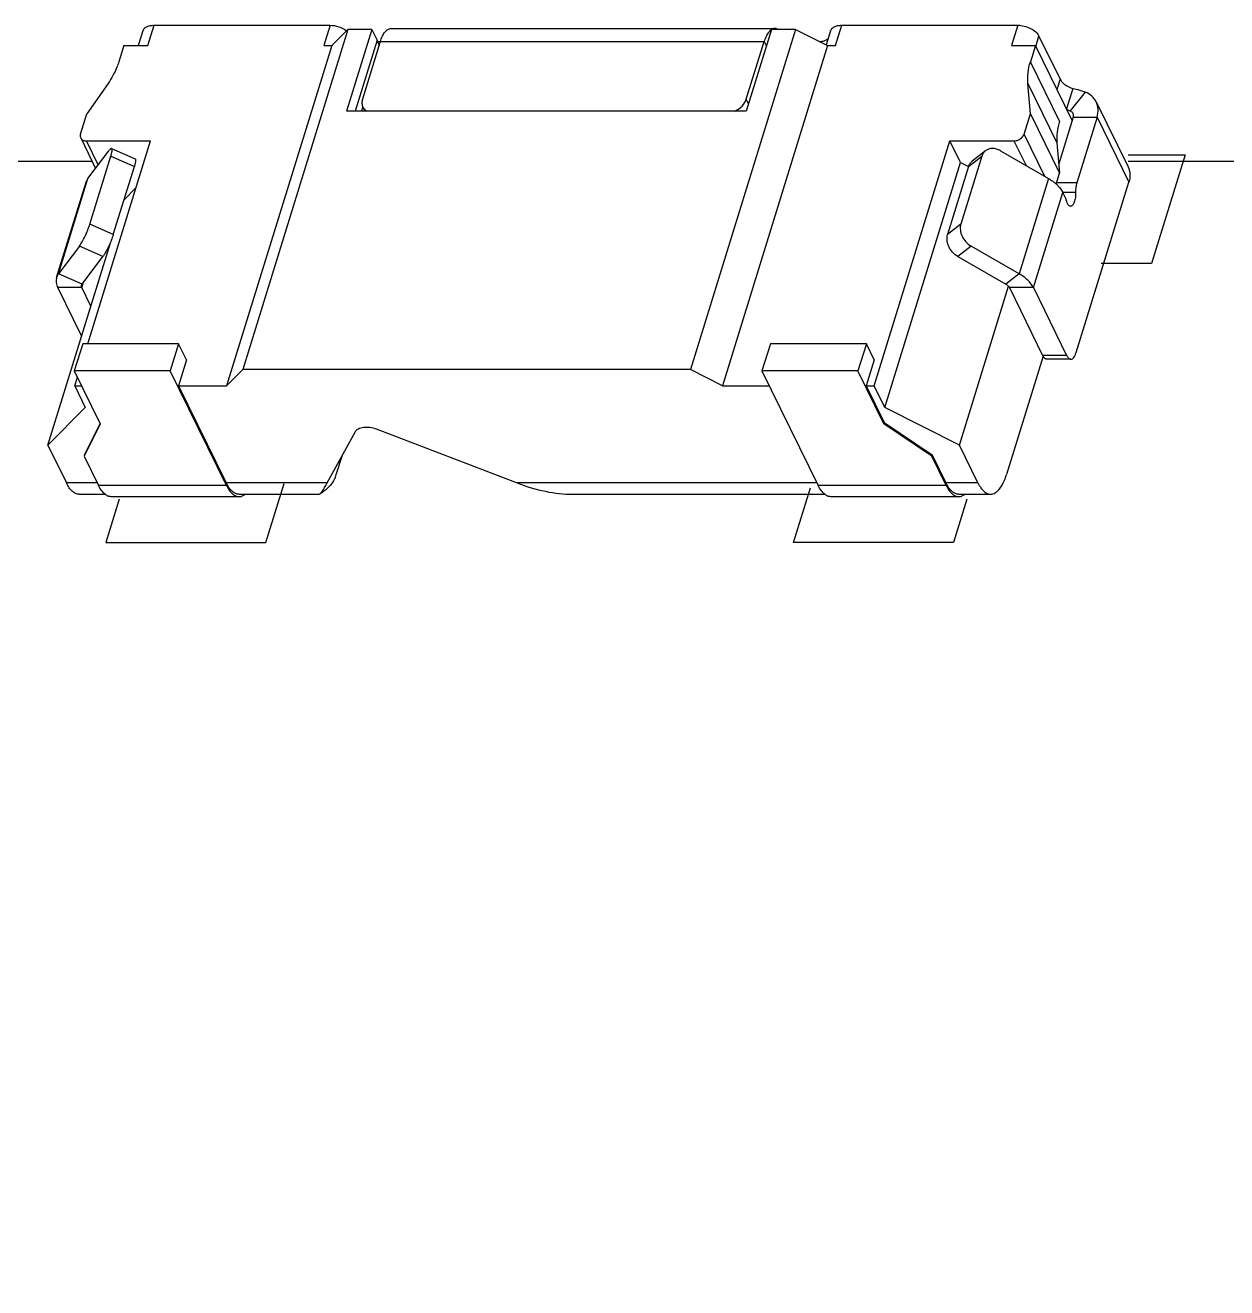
# Model space of a CAD drawing. Header units: millimetres. Extents: x 0 to 420, y 0 to 297.
# Drawn here: x 115.81 to 122.73, y 235.96 to 243.23 of the extents above; entities that cross this region are included whole.
import ezdxf

# ---------------------------------------------------------------- set-up
doc = ezdxf.new("R2010")
doc.units = ezdxf.units.MM
doc.header["$LTSCALE"] = 23.1
doc.layers.get('0').update_dxf_attribs({"linetype": 'CONTINUOUS'})

msp = doc.modelspace()

# ---------------------------------------------------------------- linework, layer by layer
at = {"color": 9, "linetype": 'CONTINUOUS'}
for p, q in [((116.5134, 243.1146), (116.5497, 243.2321)), ((117.5629, 243.2321), (117.5266, 243.1146)), ((120.474, 243.1146), (120.5103, 243.2321)), ((121.5235, 243.2321), (121.4872, 243.1146)), ((121.6276, 243.11), (121.6461, 243.1699)), ((117.8337, 243.1457), (117.7077, 242.7378)), ((117.8524, 243.1376), (120.063, 243.1376)), ((120.063, 243.1376), (120.076, 243.1111)), ((121.7643, 242.6796), (121.5965, 243.0215)), ((121.5819, 242.8976), (121.7497, 242.5557)), ((121.7681, 242.9213), (121.7496, 242.8614)), ((119.9734, 242.7792), (119.9604, 242.8057)), ((121.8423, 242.7025), (121.9804, 242.7025)), ((121.9804, 242.7025), (122.1635, 242.3295)), ((121.6796, 242.3618), (121.5601, 242.6054)), ((116.2278, 242.4277), (116.1598, 242.5663)), ((121.5019, 242.5663), (121.5717, 242.424)), ((116.3007, 242.4785), (116.436, 242.4185)), ((121.2408, 242.4185), (121.3173, 242.4785)), ((115.9994, 241.8011), (116.1688, 242.3494)), ((121.7011, 242.3494), (121.5317, 241.8011)), ((121.8636, 242.3244), (121.7467, 242.3244)), ((121.614, 241.7212), (121.7834, 242.2695)), ((121.7834, 242.2703), (121.8572, 242.2703)), ((116.3149, 242.0269), (116.1797, 242.0868)), ((121.1962, 242.0868), (121.1198, 242.0269)), ((116.2549, 241.9009), (116.1196, 241.9609)), ((121.2546, 241.9609), (121.1782, 241.9009)), ((116.1346, 241.7412), (115.9994, 241.8011)), ((121.5317, 241.8011), (121.4552, 241.7412)), ((116.1337, 241.7212), (115.9955, 241.7212)), ((116.1337, 241.7212), (116.1435, 241.7529)), ((121.614, 241.7212), (121.4758, 241.7212)), ((121.8053, 241.3313), (121.6671, 241.3313)), ((116.2226, 240.5968), (116.0446, 240.5968)), ((116.9663, 240.5828), (116.2295, 240.5828)), ((117.5473, 240.5968), (116.9657, 240.5968)), ((116.9688, 240.5907), (116.9663, 240.5828)), ((120.3674, 240.5968), (118.6399, 240.5968)), ((121.1111, 240.5828), (120.3743, 240.5828)), ((121.2947, 240.5968), (121.1105, 240.5968)), ((121.1136, 240.5907), (121.1111, 240.5828))]:
    msp.add_line(p, q, dxfattribs=at)
at = {"color": 7, "linetype": 'CONTINUOUS'}
for p, q in [((116.5497, 243.2321), (117.5629, 243.2321)), ((120.5103, 243.2321), (121.5235, 243.2321)), ((116.4847, 243.1995), (116.4585, 243.1146)), ((117.665, 243.2078), (117.0599, 241.2495)), ((117.5726, 243.1146), (117.665, 243.2078)), ((117.8032, 243.2078), (117.658, 242.7378)), ((117.8032, 243.2078), (117.665, 243.2078)), ((117.8032, 243.2078), (117.8337, 243.1457)), ((117.9134, 243.2133), (120.124, 243.2133)), ((120.244, 243.2078), (119.6389, 241.2495)), ((120.1059, 243.2078), (119.9606, 242.7378)), ((120.244, 243.2078), (120.1059, 243.2078)), ((120.244, 243.2078), (120.4279, 243.1146)), ((120.4453, 243.1995), (120.4202, 243.1185)), ((121.6461, 243.1699), (121.7681, 242.9213)), ((116.3753, 243.1146), (116.3465, 243.0215)), ((116.3753, 243.1146), (116.5134, 243.1146)), ((117.5726, 243.1146), (116.9675, 241.1563)), ((117.5266, 243.1146), (117.5726, 243.1146)), ((117.8524, 243.1376), (117.7499, 242.8057)), ((117.8366, 243.1388), (117.8524, 243.1388)), ((120.4279, 243.1146), (119.8228, 241.1563)), ((119.9604, 242.8057), (120.063, 243.1376)), ((120.4279, 243.1146), (120.474, 243.1146)), ((121.4872, 243.1146), (121.6253, 243.1146)), ((121.6253, 243.1146), (121.5965, 243.0215)), ((121.8366, 242.684), (121.6253, 243.1146)), ((116.2846, 242.8976), (116.1621, 242.7229)), ((121.5964, 242.7229), (121.5819, 242.8976)), ((121.8406, 242.8675), (121.8043, 242.75)), ((121.9126, 242.8468), (121.8253, 242.7385)), ((121.9758, 242.7906), (122.1588, 242.4176)), ((116.1258, 242.6054), (116.1621, 242.7229)), ((119.9606, 242.7378), (117.658, 242.7378)), ((117.7454, 242.7378), (117.7527, 242.7615)), ((117.7522, 242.7617), (117.7639, 242.7378)), ((121.5601, 242.6054), (121.5964, 242.7229)), ((121.5964, 242.7229), (121.7642, 242.381)), ((121.8423, 242.7025), (121.7597, 242.4351)), ((121.9804, 242.7025), (121.8636, 242.3244)), ((116.127, 242.5834), (116.213, 242.4081)), ((116.1598, 242.5663), (116.5282, 242.5663)), ((116.1673, 241.3985), (116.5282, 242.5663)), ((116.1688, 242.3494), (116.2891, 242.5092)), ((116.3054, 242.5223), (116.4406, 242.4624)), ((120.6978, 241.1563), (121.1335, 242.5663)), ((121.1335, 242.5663), (121.5019, 242.5663)), ((121.1945, 242.4419), (121.1335, 242.5663)), ((121.3381, 242.5095), (121.2617, 242.4496)), ((121.4241, 242.5092), (121.7011, 242.3494)), ((121.7497, 242.5557), (121.7642, 242.381)), ((116.1939, 242.447), (108.3429, 242.447)), ((116.1797, 242.0868), (116.3007, 242.4785)), ((120.7588, 241.032), (121.1945, 242.4419)), ((121.1945, 242.4419), (121.2408, 242.4185)), ((121.3173, 242.4785), (121.1962, 242.0868)), ((126.3747, 242.447), (122.1588, 242.447)), ((116.3149, 242.0269), (116.436, 242.4185)), ((121.2408, 242.4185), (121.1198, 242.0269)), ((121.7447, 242.318), (121.7642, 242.381)), ((115.9886, 241.7802), (116.1581, 242.3286)), ((116.377, 242.2278), (116.4447, 242.2961)), ((121.86, 241.3475), (122.1635, 242.3295)), ((121.7972, 242.2414), (121.7834, 242.2695)), ((115.9379, 240.8144), (116.2998, 241.9857)), ((116.1196, 241.9609), (115.9994, 241.8011)), ((121.5317, 241.8011), (121.2546, 241.9609)), ((116.1346, 241.7412), (116.2549, 241.9009)), ((121.1782, 241.9009), (121.4552, 241.7412)), ((116.1321, 241.4429), (115.9955, 241.7212)), ((116.1855, 241.6156), (116.1337, 241.7212)), ((121.1879, 240.8144), (121.4705, 241.7289)), ((121.4735, 241.7251), (121.4758, 241.7212)), ((121.4758, 241.7212), (121.6671, 241.3313)), ((121.614, 241.7212), (121.8053, 241.3313)), ((116.1387, 241.3985), (116.0903, 241.2418)), ((116.6913, 241.3985), (116.1387, 241.3985)), ((116.6913, 241.3985), (116.6429, 241.2418)), ((116.7372, 241.3051), (116.6913, 241.3985)), ((120.0993, 241.3985), (120.0508, 241.2418)), ((120.6519, 241.3985), (120.0993, 241.3985)), ((120.6519, 241.3985), (120.6035, 241.2418)), ((120.6977, 241.3051), (120.6519, 241.3985)), ((116.7372, 241.3051), (116.6912, 241.1563)), ((120.6977, 241.3051), (120.6517, 241.1563)), ((121.6695, 241.3272), (121.4588, 240.6453)), ((121.8295, 241.3096), (121.6913, 241.3096)), ((116.6429, 241.2418), (116.0903, 241.2418)), ((116.0903, 241.2418), (116.2398, 240.9372)), ((116.0925, 241.1563), (116.1078, 241.206)), ((116.9663, 240.5828), (116.6429, 241.2418)), ((117.0599, 241.2495), (116.9675, 241.1563)), ((119.6389, 241.2495), (117.0599, 241.2495)), ((119.8228, 241.1563), (119.6389, 241.2495)), ((120.6035, 241.2418), (120.0508, 241.2418)), ((120.0508, 241.2418), (120.3743, 240.5828)), ((120.753, 240.9372), (120.6035, 241.2418)), ((116.0925, 241.1563), (116.1323, 241.1563)), ((116.0925, 241.1563), (116.1535, 241.032)), ((116.6912, 241.1563), (116.9675, 241.1563)), ((116.6912, 241.1563), (116.9657, 240.5968)), ((119.8228, 241.1563), (120.0928, 241.1563)), ((120.6517, 241.1563), (120.6978, 241.1563)), ((120.6517, 241.1563), (120.7554, 240.9451)), ((120.7588, 241.032), (120.6978, 241.1563)), ((116.1535, 241.032), (115.9379, 240.8144)), ((121.1879, 240.8144), (120.7588, 241.032)), ((116.2398, 240.9372), (116.1471, 240.7507)), ((116.1495, 240.7586), (116.2386, 240.9378)), ((117.8296, 240.9076), (118.6399, 240.5968)), ((120.7554, 240.9451), (120.753, 240.9372)), ((121.0287, 240.7507), (120.753, 240.9372)), ((120.7554, 240.9451), (121.0311, 240.7586)), ((117.5473, 240.5968), (117.7089, 240.8924)), ((115.9379, 240.8144), (116.0446, 240.5968)), ((121.0311, 240.7586), (121.0287, 240.7507)), ((121.0311, 240.7586), (121.1105, 240.5968)), ((121.2947, 240.5968), (121.1879, 240.8144)), ((116.1471, 240.7507), (116.2295, 240.5828)), ((117.5991, 240.6453), (117.632, 240.7519)), ((121.1111, 240.5828), (121.0287, 240.7507)), ((117.5151, 240.5405), (117.5058, 240.535)), ((116.1173, 240.5318), (116.2673, 240.5318)), ((117.0389, 240.5178), (116.3021, 240.5178)), ((117.0383, 240.5318), (117.5, 240.5318)), ((117.4999, 240.5318), (117.5006, 240.5319)), ((118.9578, 240.5318), (120.412, 240.5318)), ((121.1837, 240.5178), (120.4469, 240.5178)), ((121.1831, 240.5318), (121.3673, 240.5318))]:
    msp.add_line(p, q, dxfattribs=at)
at = {"color": 4, "linetype": 'CONTINUOUS'}
for p, q in [((122.1588, 242.4862), (122.4882, 242.4862)), ((122.4882, 242.4862), (122.2946, 241.8595)), ((122.2946, 241.8595), (122.0039, 241.8595)), ((117.193, 240.2537), (117.2982, 240.5942)), ((120.2325, 240.2537), (120.3296, 240.5679)), ((116.3491, 240.5033), (116.272, 240.2537)), ((121.2307, 240.5033), (121.1536, 240.2537)), ((116.272, 240.2537), (117.193, 240.2537)), ((121.1536, 240.2537), (120.2325, 240.2537))]:
    msp.add_line(p, q, dxfattribs=at)
at = {"color": 7, "linetype": 'CONTINUOUS'}
for centre, radius, start, end in [((120.124, 243.1823), 0.031, 90.0987, 101.79255), ((117.6829, 243.0716), 0.168, 23.58327, 26.15106), ((117.6918, 243.0755), 0.1583, 20.94517, 23.58339), ((117.6984, 243.0781), 0.1512, 19.52899, 20.93547), ((118.1185, 243.0554), 0.2785, 162.543, 162.82796), ((121.9925, 243.0721), 0.3731, 239.69733, 243.37731), ((121.7359, 241.365), 0.0766, 206.08209, 209.78801), ((117.4496, 240.6917), 0.1566, 337.13084, 342.78554), ((117.1855, 240.7046), 0.2448, 206.12684, 207.72436), ((121.3303, 240.7046), 0.2448, 206.12684, 207.72436)]:
    msp.add_arc(centre, radius, start, end, dxfattribs=at)
for centre, major_axis, ratio, start_param, end_param in [((117.6199, 240.8318), (0.1216, 0.2998), 0.099584, 3.209758, 3.852756), ((118.7125, 240.8318), (0.4828, -0.1958), 0.470747, -1.53043, -0.859633)]:
    msp.add_ellipse(centre, major_axis=major_axis, ratio=ratio, start_param=start_param, end_param=end_param, dxfattribs=at)
for points, knots in [([(116.4847, 243.1994), (116.4862, 243.2044), (116.4922, 243.2143), (116.5073, 243.2246), (116.5272, 243.2308), (116.5419, 243.2321), (116.5497, 243.2321)], [0, 0, 0, 0, 0.202211, 0.429996, 0.696233, 1, 1, 1, 1]), ([(117.5629, 243.2321), (117.58, 243.2321), (117.6139, 243.226), (117.6449, 243.2108), (117.6584, 243.2006)], [0, 0, 0, 0, 0.502839, 1, 1, 1, 1]), ([(120.4453, 243.1994), (120.4468, 243.2044), (120.4528, 243.2143), (120.4679, 243.2246), (120.4877, 243.2308), (120.5025, 243.2321), (120.5103, 243.2321)], [0, 0, 0, 0, 0.202241, 0.430065, 0.69618, 1, 1, 1, 1]), ([(121.5235, 243.2321), (121.5361, 243.2321), (121.5617, 243.2286), (121.5973, 243.2156), (121.6269, 243.1963), (121.6416, 243.179), (121.6461, 243.1699)], [0, 0, 0, 0, 0.264742, 0.536643, 0.788515, 1, 1, 1, 1]), ([(117.8528, 243.1389), (117.8562, 243.1496), (117.8635, 243.1688), (117.876, 243.1899), (117.8873, 243.2021), (117.8957, 243.2085), (117.9044, 243.2124), (117.9105, 243.2133), (117.9134, 243.2133)], [0, 0, 0, 0, 0.331431, 0.604867, 0.719848, 0.821871, 0.913754, 1, 1, 1, 1]), ([(120.0914, 243.1949), (120.0852, 243.1876), (120.074, 243.169), (120.0664, 243.1489), (120.063, 243.1376)], [0, 0, 0, 0, 0.44946, 1, 1, 1, 1]), ([(120.1057, 243.2077), (120.1044, 243.2069), (120.0992, 243.2033), (120.0946, 243.1987), (120.0914, 243.1949)], [0, 0, 0, 0, 0.231286, 1, 1, 1, 1]), ([(120.1177, 243.2126), (120.1167, 243.2124), (120.1128, 243.2114), (120.109, 243.2097), (120.1064, 243.2081)], [0, 0, 0, 0, 0.240859, 1, 1, 1, 1]), ([(120.1414, 243.2082), (120.1401, 243.209), (120.1346, 243.2118), (120.1284, 243.2133), (120.1239, 243.2133)], [0, 0, 0, 0, 0.264969, 1, 1, 1, 1]), ([(120.3799, 243.1389), (120.39, 243.139), (120.4084, 243.1413), (120.4255, 243.1496), (120.4317, 243.155)], [0, 0, 0, 0, 0.548112, 1, 1, 1, 1]), ([(117.8409, 243.1286), (117.8414, 243.1274), (117.843, 243.1226), (117.8444, 243.1177), (117.8452, 243.114)], [0, 0, 0, 0, 0.254078, 1, 1, 1, 1]), ([(116.3465, 243.0215), (116.3432, 243.0108), (116.3276, 242.9672), (116.3048, 242.9264), (116.2846, 242.8976)], [0, 0, 0, 0, 0.240709, 1, 1, 1, 1]), ([(121.5819, 242.8976), (121.5802, 242.9179), (121.5812, 242.96), (121.5902, 243.001), (121.5965, 243.0215)], [0, 0, 0, 0, 0.4879, 1, 1, 1, 1]), ([(121.7681, 242.9213), (121.771, 242.9154), (121.7792, 242.9039), (121.8023, 242.8835), (121.8246, 242.8727), (121.8406, 242.8675)], [0, 0, 0, 0, 0.211676, 0.454044, 1, 1, 1, 1]), ([(121.8406, 242.8675), (121.8534, 242.8651), (121.8778, 242.8596), (121.9015, 242.8515), (121.9126, 242.8468)], [0, 0, 0, 0, 0.520385, 1, 1, 1, 1]), ([(117.7499, 242.8057), (117.7476, 242.7983), (117.7453, 242.7832), (117.749, 242.7682), (117.7522, 242.7617)], [0, 0, 0, 0, 0.51736, 1, 1, 1, 1]), ([(119.8928, 242.7377), (119.9087, 242.7443), (119.9368, 242.7626), (119.9558, 242.7909), (119.9604, 242.8057)], [0, 0, 0, 0, 0.526393, 1, 1, 1, 1]), ([(121.9758, 242.7906), (121.9697, 242.803), (121.9516, 242.8263), (121.9263, 242.8412), (121.9126, 242.8468)], [0, 0, 0, 0, 0.483725, 1, 1, 1, 1]), ([(121.9804, 242.7025), (121.985, 242.7173), (121.9896, 242.7476), (121.9821, 242.7776), (121.9758, 242.7906)], [0, 0, 0, 0, 0.517434, 1, 1, 1, 1]), ([(117.7522, 242.7617), (117.7546, 242.7568), (117.7612, 242.7474), (117.7704, 242.7405), (117.7754, 242.7377)], [0, 0, 0, 0, 0.489219, 1, 1, 1, 1]), ([(121.8253, 242.7385), (121.8287, 242.7371), (121.8351, 242.7334), (121.8396, 242.7276), (121.8411, 242.7245)], [0, 0, 0, 0, 0.516232, 1, 1, 1, 1]), ([(121.8411, 242.7245), (121.8427, 242.7212), (121.8446, 242.7137), (121.8434, 242.7062), (121.8423, 242.7025)], [0, 0, 0, 0, 0.482578, 1, 1, 1, 1]), ([(121.7643, 242.6796), (121.758, 242.6592), (121.749, 242.6181), (121.748, 242.576), (121.7497, 242.5557)], [0, 0, 0, 0, 0.5121, 1, 1, 1, 1]), ([(116.1258, 242.6054), (116.1247, 242.6017), (116.1235, 242.5942), (116.1254, 242.5867), (116.127, 242.5834)], [0, 0, 0, 0, 0.51736, 1, 1, 1, 1]), ([(116.127, 242.5834), (116.1283, 242.5808), (116.1319, 242.5758), (116.1426, 242.5682), (116.1529, 242.5663), (116.1598, 242.5663)], [0, 0, 0, 0, 0.227729, 0.466766, 1, 1, 1, 1]), ([(121.5019, 242.5663), (121.5082, 242.5663), (121.521, 242.5685), (121.5432, 242.5791), (121.5566, 242.5942), (121.5601, 242.6054)], [0, 0, 0, 0, 0.25493, 0.51963, 1, 1, 1, 1]), ([(116.3054, 242.5223), (116.3045, 242.5227), (116.3019, 242.5223), (116.2982, 242.5197), (116.2938, 242.5152), (116.2907, 242.5114), (116.2891, 242.5092)], [0, 0, 0, 0, 0.129599, 0.329559, 0.62008, 1, 1, 1, 1]), ([(116.3007, 242.4785), (116.3024, 242.4841), (116.3047, 242.4922), (116.3069, 242.5025), (116.3078, 242.5087), (116.3082, 242.5138), (116.308, 242.5183), (116.3068, 242.5216), (116.3054, 242.5223)], [0, 0, 0, 0, 0.391317, 0.554778, 0.693586, 0.806722, 0.893913, 1, 1, 1, 1]), ([(121.3381, 242.5095), (121.3333, 242.5057), (121.3246, 242.4963), (121.3192, 242.4846), (121.3173, 242.4785)], [0, 0, 0, 0, 0.490592, 1, 1, 1, 1]), ([(121.4241, 242.5092), (121.4168, 242.5134), (121.4019, 242.5199), (121.3785, 242.5237), (121.3564, 242.5206), (121.3436, 242.5138), (121.3381, 242.5095)], [0, 0, 0, 0, 0.275555, 0.532594, 0.771788, 1, 1, 1, 1]), ([(116.4406, 242.4624), (116.4421, 242.4617), (116.4432, 242.4584), (116.4434, 242.4539), (116.4431, 242.4487), (116.4421, 242.4425), (116.44, 242.4323), (116.4377, 242.4242), (116.436, 242.4185)], [0, 0, 0, 0, 0.106087, 0.193278, 0.306414, 0.445222, 0.608682, 1, 1, 1, 1]), ([(121.2408, 242.4185), (121.2427, 242.4247), (121.2481, 242.4363), (121.2568, 242.4458), (121.2617, 242.4496)], [0, 0, 0, 0, 0.509408, 1, 1, 1, 1]), ([(122.1588, 242.4176), (122.1652, 242.4047), (122.1726, 242.3746), (122.1681, 242.3443), (122.1635, 242.3295)], [0, 0, 0, 0, 0.482557, 1, 1, 1, 1]), ([(116.1581, 242.3286), (116.1587, 242.3304), (116.1613, 242.3378), (116.1653, 242.3447), (116.1688, 242.3494)], [0, 0, 0, 0, 0.247475, 1, 1, 1, 1]), ([(121.7011, 242.3494), (121.7035, 242.3481), (121.7127, 242.3426), (121.7215, 242.3366), (121.728, 242.3319)], [0, 0, 0, 0, 0.254608, 1, 1, 1, 1]), ([(121.728, 242.3319), (121.7294, 242.3308), (121.7353, 242.3264), (121.7409, 242.3217), (121.7449, 242.3181)], [0, 0, 0, 0, 0.254797, 1, 1, 1, 1]), ([(121.7449, 242.3181), (121.7491, 242.3144), (121.764, 242.3), (121.7768, 242.2831), (121.7834, 242.2695)], [0, 0, 0, 0, 0.270848, 1, 1, 1, 1]), ([(121.8636, 242.3244), (121.8611, 242.3161), (121.8576, 242.2981), (121.8569, 242.2798), (121.8572, 242.2703)], [0, 0, 0, 0, 0.475929, 1, 1, 1, 1]), ([(121.8037, 242.2233), (121.8032, 242.225), (121.8015, 242.2312), (121.7993, 242.2372), (121.7972, 242.2414)], [0, 0, 0, 0, 0.270104, 1, 1, 1, 1]), ([(121.8099, 242.2059), (121.8093, 242.2072), (121.8067, 242.2128), (121.8048, 242.2187), (121.8037, 242.2233)], [0, 0, 0, 0, 0.229268, 1, 1, 1, 1]), ([(121.8572, 242.2703), (121.8575, 242.2602), (121.8568, 242.2452), (121.8534, 242.2264), (121.8499, 242.2141), (121.8455, 242.2039), (121.8404, 242.1962), (121.8346, 242.191), (121.8301, 242.1897), (121.828, 242.1897)], [0, 0, 0, 0, 0.333296, 0.488505, 0.628948, 0.7507, 0.851497, 0.932385, 1, 1, 1, 1]), ([(121.828, 242.1897), (121.8264, 242.1897), (121.8228, 242.1905), (121.818, 242.1939), (121.8135, 242.1992), (121.8111, 242.2035), (121.8099, 242.2059)], [0, 0, 0, 0, 0.195365, 0.417894, 0.684576, 1, 1, 1, 1]), ([(116.1196, 241.9609), (116.1254, 241.9685), (116.1368, 241.9871), (116.1528, 242.018), (116.1676, 242.052), (116.1762, 242.0755), (116.1797, 242.0868)], [0, 0, 0, 0, 0.205451, 0.466559, 0.745111, 1, 1, 1, 1]), ([(121.1962, 242.0868), (121.1929, 242.0761), (121.1913, 242.0518), (121.2018, 242.0161), (121.2233, 241.9839), (121.2435, 241.9672), (121.2546, 241.9609)], [0, 0, 0, 0, 0.227759, 0.478324, 0.7411, 1, 1, 1, 1]), ([(116.3149, 242.0269), (116.3139, 242.0237), (116.3094, 242.0098), (116.3042, 241.9961), (116.2999, 241.9857)], [0, 0, 0, 0, 0.230538, 1, 1, 1, 1]), ([(121.1782, 241.9009), (121.1671, 241.9073), (121.1468, 241.924), (121.1254, 241.9562), (121.1148, 241.9918), (121.1165, 242.0161), (121.1198, 242.0269)], [0, 0, 0, 0, 0.2589, 0.521677, 0.772241, 1, 1, 1, 1]), ([(116.2999, 241.9857), (116.293, 241.9692), (116.2821, 241.9458), (116.2665, 241.9179), (116.2587, 241.906), (116.2549, 241.9009)], [0, 0, 0, 0, 0.55767, 0.802267, 1, 1, 1, 1]), ([(115.9886, 241.7803), (115.9858, 241.7711), (115.9843, 241.7503), (115.9908, 241.7307), (115.9955, 241.7212)], [0, 0, 0, 0, 0.47401, 1, 1, 1, 1]), ([(115.9994, 241.8011), (115.9982, 241.7995), (115.9937, 241.793), (115.9904, 241.7858), (115.9886, 241.7803)], [0, 0, 0, 0, 0.254555, 1, 1, 1, 1]), ([(121.614, 241.7212), (121.6062, 241.7371), (121.5814, 241.7679), (121.5498, 241.7906), (121.5317, 241.8011)], [0, 0, 0, 0, 0.458999, 1, 1, 1, 1]), ([(116.1337, 241.7212), (116.1325, 241.7236), (116.1309, 241.7285), (116.1312, 241.7337), (116.1319, 241.7359)], [0, 0, 0, 0, 0.52599, 1, 1, 1, 1]), ([(121.4552, 241.7412), (121.4572, 241.74), (121.464, 241.7357), (121.4702, 241.73), (121.4735, 241.7251)], [0, 0, 0, 0, 0.272833, 1, 1, 1, 1]), ([(121.8295, 241.3096), (121.8325, 241.3096), (121.8393, 241.3119), (121.8475, 241.3201), (121.8547, 241.3323), (121.8583, 241.342), (121.86, 241.3475)], [0, 0, 0, 0, 0.176398, 0.392875, 0.667548, 1, 1, 1, 1]), ([(121.6914, 241.3096), (121.6894, 241.3096), (121.6852, 241.3105), (121.6794, 241.314), (121.674, 241.3197), (121.6709, 241.3243), (121.6695, 241.3269)], [0, 0, 0, 0, 0.202466, 0.427681, 0.691374, 1, 1, 1, 1]), ([(121.8053, 241.3313), (121.8069, 241.3281), (121.8102, 241.3223), (121.8161, 241.3153), (121.8225, 241.3107), (121.8273, 241.3096), (121.8295, 241.3096)], [0, 0, 0, 0, 0.315553, 0.582155, 0.804624, 1, 1, 1, 1]), ([(117.7089, 240.8924), (117.7107, 240.8958), (117.716, 240.9023), (117.7268, 240.9099), (117.7404, 240.9152), (117.7623, 240.9196), (117.7931, 240.9187), (117.8175, 240.9123), (117.8296, 240.9076)], [0, 0, 0, 0, 0.08991, 0.189132, 0.300248, 0.423849, 0.701367, 1, 1, 1, 1]), ([(117.5938, 240.6308), (117.5919, 240.6263), (117.5838, 240.6093), (117.5731, 240.5936), (117.564, 240.583)], [0, 0, 0, 0, 0.259917, 1, 1, 1, 1]), ([(121.3673, 240.5318), (121.3717, 240.5318), (121.3809, 240.5332), (121.3941, 240.5392), (121.4068, 240.5488), (121.424, 240.5675), (121.4428, 240.5998), (121.4538, 240.629), (121.4588, 240.6453)], [0, 0, 0, 0, 0.085909, 0.177536, 0.279417, 0.394393, 0.668117, 1, 1, 1, 1]), ([(116.1173, 240.5318), (116.1106, 240.5318), (116.0963, 240.5352), (116.0769, 240.5488), (116.0592, 240.5699), (116.0494, 240.5872), (116.0446, 240.5968)], [0, 0, 0, 0, 0.19545, 0.417882, 0.684135, 1, 1, 1, 1]), ([(116.2672, 240.5315), (116.2597, 240.5375), (116.2453, 240.5537), (116.2346, 240.5723), (116.2295, 240.5828)], [0, 0, 0, 0, 0.452747, 1, 1, 1, 1]), ([(116.9663, 240.5828), (116.9711, 240.5731), (116.9809, 240.5558), (116.9986, 240.5347), (117.018, 240.5211), (117.0323, 240.5178), (117.0389, 240.5178)], [0, 0, 0, 0, 0.315865, 0.582118, 0.80455, 1, 1, 1, 1]), ([(117.0383, 240.5318), (117.032, 240.5318), (117.0185, 240.5348), (117, 240.547), (116.983, 240.5662), (116.9734, 240.5819), (116.9688, 240.5907)], [0, 0, 0, 0, 0.198627, 0.422308, 0.687331, 1, 1, 1, 1]), ([(117.564, 240.583), (117.5562, 240.5738), (117.5407, 240.5586), (117.5233, 240.5457), (117.5151, 240.5405)], [0, 0, 0, 0, 0.555303, 1, 1, 1, 1]), ([(120.412, 240.5315), (120.4045, 240.5375), (120.3901, 240.5537), (120.3794, 240.5723), (120.3743, 240.5828)], [0, 0, 0, 0, 0.452747, 1, 1, 1, 1]), ([(121.1111, 240.5828), (121.1158, 240.5731), (121.1257, 240.5558), (121.1434, 240.5347), (121.1627, 240.5211), (121.1771, 240.5178), (121.1837, 240.5178)], [0, 0, 0, 0, 0.315865, 0.582118, 0.80455, 1, 1, 1, 1]), ([(121.1831, 240.5318), (121.1768, 240.5318), (121.1633, 240.5348), (121.1448, 240.547), (121.1278, 240.5662), (121.1182, 240.5819), (121.1136, 240.5907)], [0, 0, 0, 0, 0.198627, 0.422308, 0.687331, 1, 1, 1, 1]), ([(121.2947, 240.5968), (121.2994, 240.5872), (121.3093, 240.5699), (121.327, 240.5488), (121.3463, 240.5352), (121.3607, 240.5318), (121.3673, 240.5318)], [0, 0, 0, 0, 0.315865, 0.582118, 0.80455, 1, 1, 1, 1]), ([(116.2894, 240.5196), (116.2875, 240.5201), (116.2795, 240.5229), (116.2722, 240.5274), (116.2672, 240.5315)], [0, 0, 0, 0, 0.235309, 1, 1, 1, 1]), ([(116.3021, 240.5178), (116.2989, 240.5178), (116.2946, 240.5182), (116.2904, 240.5193), (116.2894, 240.5196)], [0, 0, 0, 0, 0.746168, 1, 1, 1, 1]), ([(117.0389, 240.5178), (117.0423, 240.5178), (117.0468, 240.5183), (117.0512, 240.5194), (117.0523, 240.5197)], [0, 0, 0, 0, 0.745774, 1, 1, 1, 1]), ([(117.0523, 240.5197), (117.0542, 240.5203), (117.0619, 240.5231), (117.0689, 240.5275), (117.0738, 240.5314)], [0, 0, 0, 0, 0.235532, 1, 1, 1, 1]), ([(120.4342, 240.5196), (120.4323, 240.5201), (120.4243, 240.5229), (120.417, 240.5274), (120.412, 240.5315)], [0, 0, 0, 0, 0.235309, 1, 1, 1, 1]), ([(120.4469, 240.5178), (120.4437, 240.5178), (120.4394, 240.5182), (120.4352, 240.5193), (120.4342, 240.5196)], [0, 0, 0, 0, 0.746168, 1, 1, 1, 1]), ([(121.1837, 240.5178), (121.1871, 240.5178), (121.1916, 240.5183), (121.196, 240.5194), (121.1971, 240.5197)], [0, 0, 0, 0, 0.745774, 1, 1, 1, 1]), ([(121.1971, 240.5197), (121.1989, 240.5203), (121.2066, 240.5231), (121.2137, 240.5275), (121.2186, 240.5314)], [0, 0, 0, 0, 0.235532, 1, 1, 1, 1])]:
    msp.add_open_spline(points, degree=3, knots=knots, dxfattribs=at)
msp.add_open_spline([(116.1319, 241.7359), (116.1325, 241.7378), (116.1335, 241.7396), (116.1346, 241.7412)], degree=3, dxfattribs=at)
at = {"color": 4, "linetype": 'CONTINUOUS'}
msp.add_open_spline([(116.3396, 233.402), (116.315, 233.4728), (116.2658, 233.6146), (116.2042, 233.7918), (116.155, 233.9335), (116.1181, 234.0398), (116.0812, 234.1461), (116.0443, 234.2524), (116.0135, 234.341), (115.992, 234.403), (115.9797, 234.4384), (115.9705, 234.465), (115.9612, 234.4916), (115.9543, 234.5115), (115.9497, 234.5248), (115.9477, 234.5304), (115.9463, 234.5348), (115.9444, 234.5392), (115.9407, 234.5471), (115.9357, 234.5583), (115.9275, 234.5762), (115.9173, 234.5985), (115.9009, 234.6343), (115.8805, 234.6791), (115.856, 234.7328), (115.8233, 234.8044), (115.7824, 234.8939), (115.7334, 235.0013), (115.6844, 235.1086), (115.6354, 235.216), (115.5864, 235.3234), (115.5455, 235.4129), (115.5128, 235.4845), (115.4883, 235.5382), (115.4679, 235.583), (115.4515, 235.6188), (115.4413, 235.6411), (115.4332, 235.659), (115.428, 235.6702), (115.4245, 235.6781), (115.4224, 235.6825), (115.42, 235.6864), (115.4171, 235.6915), (115.4101, 235.7037), (115.3996, 235.7219), (115.3856, 235.7462), (115.3716, 235.7706), (115.3529, 235.803), (115.3202, 235.8597), (115.2735, 235.9408), (115.2175, 236.0381), (115.1615, 236.1353), (115.1055, 236.2326), (115.0495, 236.3299), (115.0028, 236.4109), (114.9654, 236.4758), (114.9374, 236.5244), (114.9094, 236.573), (114.8861, 236.6136), (114.8674, 236.646), (114.8557, 236.6663), (114.8464, 236.6825), (114.8394, 236.6946), (114.8335, 236.7048), (114.8295, 236.7119), (114.8271, 236.7159), (114.8255, 236.7189), (114.8232, 236.722), (114.8204, 236.726), (114.8154, 236.7331), (114.8082, 236.7432), (114.7996, 236.7553), (114.7882, 236.7714), (114.7739, 236.7916), (114.751, 236.8239), (114.7224, 236.8643), (114.6881, 236.9128), (114.6538, 236.9612), (114.608, 237.0258), (114.5508, 237.1066), (114.4822, 237.2035), (114.4135, 237.3004), (114.3449, 237.3973), (114.2763, 237.4942), (114.2191, 237.575), (114.179, 237.6315), (114.1561, 237.6638), (114.139, 237.688), (114.1218, 237.7123), (114.1089, 237.7304), (114.1004, 237.7426), (114.0968, 237.7476), (114.094, 237.7517), (114.0909, 237.7554), (114.0855, 237.7616), (114.0778, 237.7707), (114.0654, 237.7851), (114.05, 237.8031), (114.0253, 237.8319), (113.9944, 237.8679), (113.9574, 237.9111), (113.908, 237.9687), (113.8462, 238.0408), (113.7721, 238.1272), (113.698, 238.2136), (113.6239, 238.3001), (113.5498, 238.3865), (113.4881, 238.4585), (113.4387, 238.5161), (113.4017, 238.5594), (113.3708, 238.5954), (113.3461, 238.6242), (113.3306, 238.6422), (113.3183, 238.6566), (113.3106, 238.6656), (113.3052, 238.6719), (113.302, 238.6755), (113.2982, 238.6791), (113.2937, 238.6835), (113.2864, 238.6906), (113.2772, 238.6995), (113.2626, 238.7138), (113.2443, 238.7316), (113.2223, 238.7529), (113.193, 238.7814), (113.1417, 238.8313), (113.0684, 238.9025), (112.9805, 238.9879), (112.8926, 239.0734), (112.8047, 239.1589), (112.6875, 239.2728), (112.541, 239.4152), (112.4237, 239.5292), (112.3651, 239.5861)], degree=3, knots=[0, 0, 0, 0, 0.03125, 0.0625, 0.078125, 0.09375, 0.109375, 0.125, 0.140625, 0.148438, 0.152344, 0.15625, 0.160156, 0.164062, 0.165039, 0.166016, 0.166504, 0.166992, 0.167969, 0.169922, 0.171875, 0.175781, 0.179688, 0.1875, 0.195312, 0.203125, 0.21875, 0.234375, 0.25, 0.265625, 0.28125, 0.296875, 0.304688, 0.3125, 0.320312, 0.324219, 0.328125, 0.330078, 0.332031, 0.333008, 0.333496, 0.333984, 0.334961, 0.335938, 0.339844, 0.34375, 0.347656, 0.351562, 0.359375, 0.375, 0.390625, 0.40625, 0.421875, 0.4375, 0.453125, 0.460938, 0.46875, 0.476562, 0.484375, 0.488281, 0.492188, 0.494141, 0.496094, 0.498047, 0.499023, 0.499512, 0.5, 0.500488, 0.500977, 0.501953, 0.503906, 0.505859, 0.507812, 0.511719, 0.515625, 0.523438, 0.53125, 0.539062, 0.546875, 0.5625, 0.578125, 0.59375, 0.609375, 0.625, 0.640625, 0.648438, 0.652344, 0.65625, 0.660156, 0.664062, 0.665039, 0.666016, 0.666504, 0.666992, 0.667969, 0.669922, 0.671875, 0.675781, 0.679688, 0.6875, 0.695312, 0.703125, 0.71875, 0.734375, 0.75, 0.765625, 0.78125, 0.796875, 0.804688, 0.8125, 0.820312, 0.824219, 0.828125, 0.830078, 0.832031, 0.833008, 0.833496, 0.833984, 0.834961, 0.835938, 0.837891, 0.839844, 0.84375, 0.847656, 0.851562, 0.859375, 0.875, 0.890625, 0.90625, 0.921875, 0.9375, 0.96875, 1, 1, 1, 1], dxfattribs=at)

doc.saveas('drawing.dxf')
